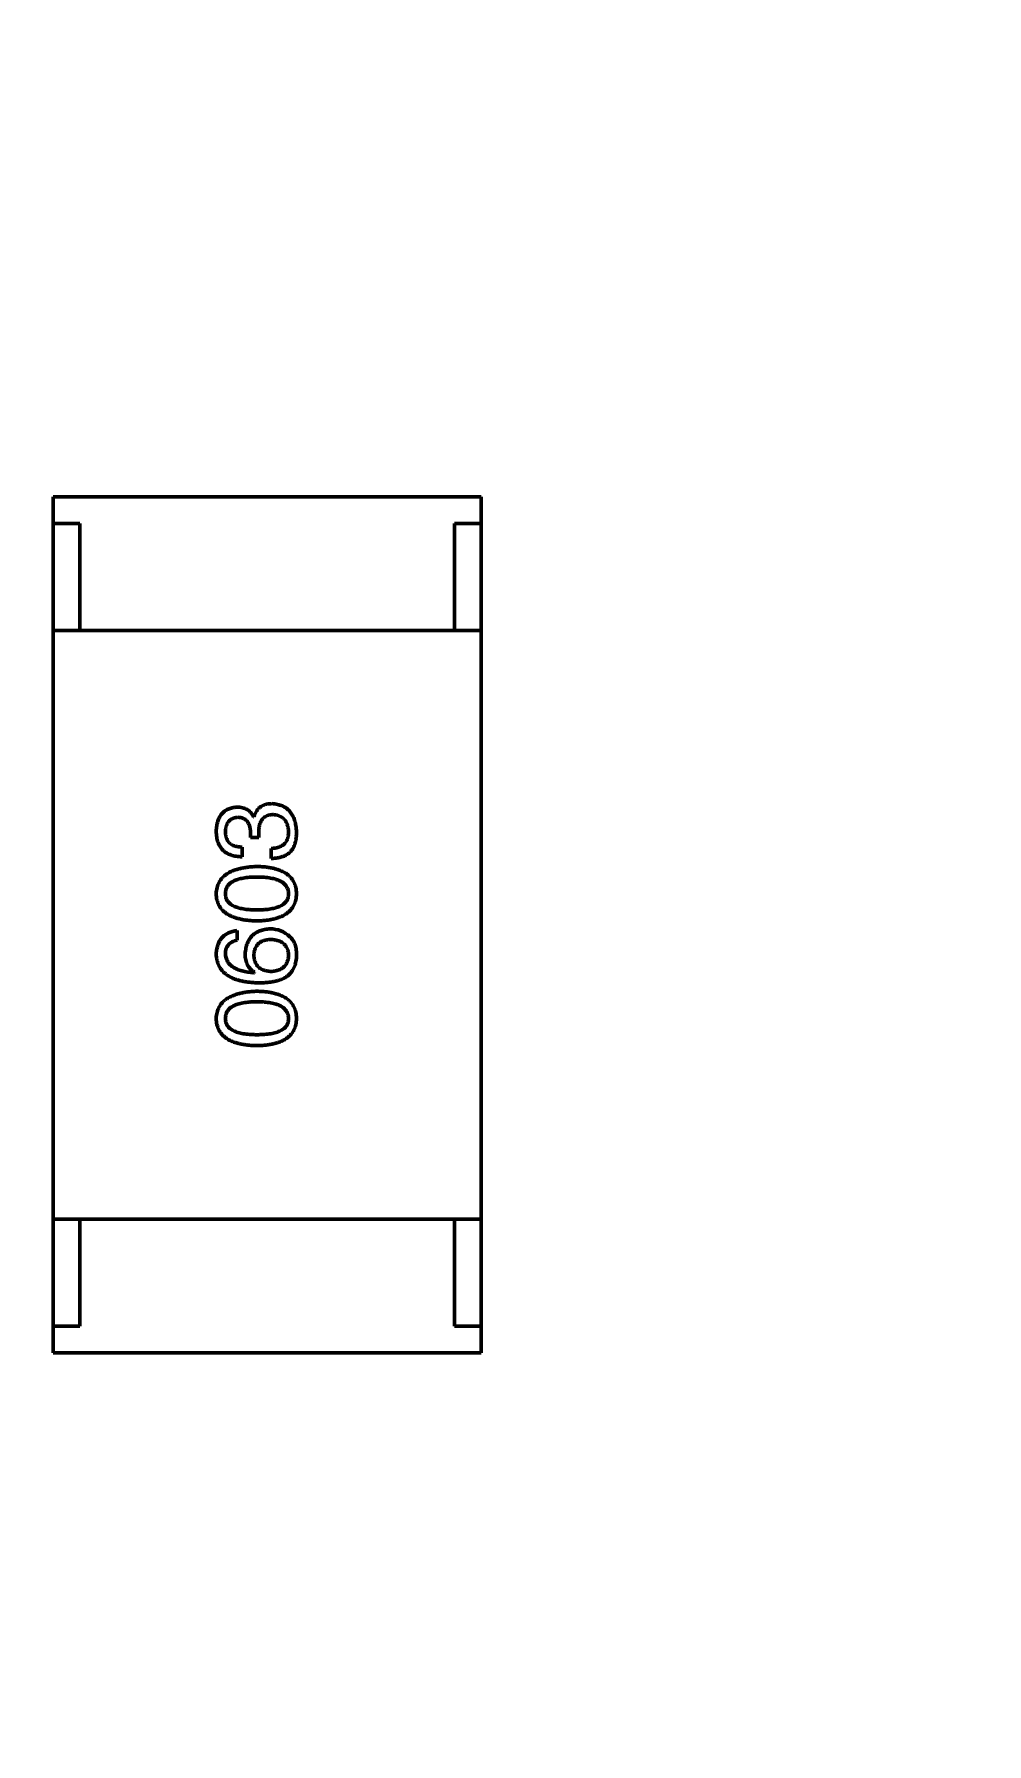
# Model space of a CAD drawing. Header units: millimetres. Extents: x 37 to 395, y 164 to 266.
# Drawn here: x 337.921 to 339.701, y 203.93 to 207.124 of the extents above; entities that cross this region are included whole.
import ezdxf

# ---------------------------------------------------------------- set-up
doc = ezdxf.new("R2010")
doc.units = ezdxf.units.MM
doc.header["$LTSCALE"] = 0.75
doc.layers.add('Visible', color=7, linetype='Continuous', lineweight=50)
doc.layers.add('尺寸标注', color=3, linetype='Continuous', lineweight=25)
doc.styles.get("Standard").update_dxf_attribs({"font": 'arial.ttf'})
doc.dimstyles.new('Dim-ISO-25', dxfattribs={"dimtxt": 3.5, "dimasz": 3.5, "dimexe": 2.1, "dimexo": 2.1, "dimgap": 1.4, "dimtad": 1, "dimzin": 12, "dimdsep": 46, "dimtxsty": 'Standard', "dimcen": 0, "dimazin": 3, "dimtp": 0.1, "dimtm": 0.1, "dimtfac": 0.714286, "dimtmove": 0, "dimatfit": 3, "dimfxl": 1, "dimtzin": 12, "dimarcsym": 0})

# ---------------------------------------------------------------- blocks, each defined once
blk = doc.blocks.new('*D20')
at = {"layer": 'Defpoints', "color": 0, "transparency": 16777216}
for p in [(318.6376, 220.4329), (358.784, 187.735), (392.6929, 187.735)]:
    blk.add_point(p, dxfattribs=at)
at = {"layer": '尺寸标注', "color": 0, "lineweight": -2, "transparency": 16777216}
for p, q in [((320.7376, 220.4329), (394.7929, 220.4329)), ((392.6929, 216.9329), (392.6929, 191.235)), ((360.884, 187.735), (394.7929, 187.735))]:
    blk.add_line(p, q, dxfattribs=at)
at = {"layer": '尺寸标注', "color": 0, "transparency": 16777216}
for points in [[(392.1096, 216.9329), (393.2763, 216.9329), (392.6929, 220.4329)], [(392.1096, 191.235), (393.2763, 191.235), (392.6929, 187.735)]]:
    blk.add_solid(points, dxfattribs=at)
at = {"layer": '尺寸标注', "color": 0, "transparency": 16777216, "insert": (390.0156, 204.0839), "char_height": 2.5, "attachment_point": 5, "rotation": 90}
blk.add_mtext('32.7', dxfattribs=at)

msp = doc.modelspace()

# ---------------------------------------------------------------- linework, layer by layer
at = {"layer": 'Visible'}
for p, q in [((337.9559, 206.2602), (338.7559, 206.2602)), ((337.9559, 206.2102), (337.9559, 206.2602)), ((338.7559, 206.2102), (338.7559, 206.2602)), ((338.0059, 206.2102), (337.9559, 206.2102)), ((337.9559, 206.0102), (337.9559, 206.2102)), ((338.0059, 206.0102), (338.0059, 206.2102)), ((338.7059, 206.2102), (338.7059, 206.0102)), ((338.7559, 206.2102), (338.7059, 206.2102)), ((338.7559, 206.0102), (338.7559, 206.2102)), ((338.7559, 206.0102), (337.9559, 206.0102)), ((337.9559, 204.9102), (337.9559, 206.0102)), ((338.0059, 206.0102), (338.7059, 206.0102)), ((338.7559, 206.0102), (338.7559, 204.9102)), ((338.3312, 205.662), (338.3304, 205.662)), ((338.3247, 205.6333), (338.3247, 205.6235)), ((338.3247, 205.6235), (338.3403, 205.6235)), ((338.3403, 205.6235), (338.3403, 205.6325)), ((338.3091, 205.5874), (338.3091, 205.6054)), ((338.3632, 205.603), (338.3632, 205.5841)), ((338.3001, 205.4313), (338.3001, 205.4493)), ((338.3329, 205.3715), (338.3321, 205.3706)), ((338.7559, 204.9102), (337.9559, 204.9102)), ((337.9559, 204.9102), (337.9559, 204.7102)), ((338.0059, 204.9102), (338.7059, 204.9102)), ((338.0059, 204.9102), (338.0059, 204.7102)), ((338.7059, 204.7102), (338.7059, 204.9102)), ((338.7559, 204.9102), (338.7559, 204.7102)), ((337.9559, 204.7102), (337.9559, 204.6602)), ((338.0059, 204.7102), (337.9559, 204.7102)), ((338.7559, 204.7102), (338.7059, 204.7102)), ((338.7559, 204.7102), (338.7559, 204.6602)), ((337.9559, 204.6602), (338.7559, 204.6602))]:
    msp.add_line(p, q, dxfattribs=at)
msp.add_arc((338.3622, 205.4007), 0.0519, 45.691, 90.7052, dxfattribs=at)
for points, knots in [([(338.2993, 205.68), (338.2978, 205.6799), (338.2949, 205.6796), (338.2906, 205.6788), (338.2867, 205.6778), (338.283, 205.6764), (338.2796, 205.6746), (338.2765, 205.6726), (338.2737, 205.6702), (338.2711, 205.6675), (338.2688, 205.6646), (338.2669, 205.6612), (338.2651, 205.6576), (338.2637, 205.6537), (338.2625, 205.6494), (338.2617, 205.6449), (338.261, 205.64), (338.2608, 205.6367), (338.2607, 205.6349)], [0, 0, 0, 0, 0.067521, 0.132139, 0.193339, 0.252064, 0.309083, 0.364848, 0.420021, 0.475612, 0.532002, 0.589602, 0.649896, 0.712634, 0.778603, 0.848416, 0.922155, 1, 1, 1, 1]), ([(338.3304, 205.662), (338.3297, 205.6634), (338.3283, 205.6662), (338.3255, 205.6699), (338.3223, 205.6731), (338.3186, 205.6757), (338.3144, 205.6776), (338.3098, 205.679), (338.3047, 205.6799), (338.3011, 205.68), (338.2993, 205.68)], [0, 0, 0, 0, 0.125227, 0.244792, 0.361427, 0.478215, 0.59667, 0.722058, 0.856314, 1, 1, 1, 1]), ([(338.3648, 205.6866), (338.3638, 205.6866), (338.3617, 205.6865), (338.3586, 205.6862), (338.3557, 205.6858), (338.3529, 205.6851), (338.3503, 205.6842), (338.3478, 205.6832), (338.3455, 205.6819), (338.3433, 205.6805), (338.3413, 205.6788), (338.3394, 205.677), (338.3377, 205.675), (338.336, 205.6727), (338.3346, 205.6703), (338.3333, 205.6677), (338.3322, 205.6649), (338.3316, 205.663), (338.3312, 205.662)], [0, 0, 0, 0, 0.071215, 0.138707, 0.20396, 0.266995, 0.327734, 0.387609, 0.445602, 0.503345, 0.561136, 0.618597, 0.677672, 0.738255, 0.799989, 0.863961, 0.930555, 1, 1, 1, 1]), ([(338.4107, 205.6333), (338.4106, 205.6354), (338.4105, 205.6394), (338.4098, 205.6452), (338.4087, 205.6506), (338.4073, 205.6556), (338.4057, 205.6603), (338.4036, 205.6646), (338.4012, 205.6685), (338.3985, 205.6721), (338.3955, 205.6752), (338.3921, 205.678), (338.3884, 205.6804), (338.3843, 205.6824), (338.3799, 205.6841), (338.3752, 205.6853), (338.3701, 205.6862), (338.3666, 205.6864), (338.3648, 205.6866)], [0, 0, 0, 0, 0.078078, 0.151942, 0.221594, 0.28726, 0.350176, 0.409768, 0.467648, 0.523784, 0.578904, 0.634014, 0.689819, 0.746826, 0.805875, 0.867063, 0.931764, 1, 1, 1, 1]), ([(338.278, 205.6341), (338.278, 205.6352), (338.2781, 205.6372), (338.2785, 205.6401), (338.279, 205.6428), (338.2796, 205.6453), (338.2805, 205.6477), (338.2815, 205.6498), (338.2827, 205.6518), (338.2841, 205.6536), (338.2856, 205.6552), (338.2873, 205.6566), (338.2891, 205.6579), (338.2912, 205.6589), (338.2934, 205.6598), (338.2957, 205.6604), (338.2983, 205.6609), (338.3, 205.6611), (338.3009, 205.6612)], [0, 0, 0, 0, 0.078051, 0.151197, 0.220412, 0.286742, 0.34933, 0.409464, 0.467368, 0.52298, 0.578639, 0.633998, 0.690142, 0.746855, 0.805868, 0.867776, 0.932345, 1, 1, 1, 1]), ([(338.3009, 205.6612), (338.3027, 205.6611), (338.3046, 205.6609), (338.3094, 205.6599), (338.3113, 205.6591), (338.3141, 205.6576), (338.3163, 205.6562), (338.3202, 205.6516), (338.3214, 205.6492), (338.3243, 205.642), (338.3246, 205.6358), (338.3247, 205.6333)], [0.000001, 0.000001, 0.000001, 0.000001, 0.000529469, 0.000529469, 0.001127239, 0.001127239, 0.001835181, 0.001835181, 0.002488358, 0.002488358, 0.00458577, 0.00458577, 0.00458577, 0.00458577]), ([(338.3403, 205.6325), (338.3403, 205.6338), (338.3403, 205.6365), (338.3406, 205.6403), (338.3411, 205.6438), (338.3419, 205.6471), (338.3428, 205.6502), (338.344, 205.653), (338.3454, 205.6554), (338.347, 205.6577), (338.3488, 205.6597), (338.3508, 205.6614), (338.353, 205.6629), (338.3555, 205.6641), (338.3581, 205.665), (338.361, 205.6656), (338.3641, 205.666), (338.3662, 205.6661), (338.3673, 205.6661)], [0, 0, 0, 0, 0.082495, 0.159728, 0.232496, 0.300725, 0.365163, 0.425859, 0.483728, 0.538892, 0.592921, 0.646195, 0.699968, 0.754746, 0.811387, 0.870806, 0.933482, 1, 1, 1, 1]), ([(338.3673, 205.6661), (338.3684, 205.666), (338.3705, 205.6658), (338.3736, 205.6653), (338.3765, 205.6645), (338.3792, 205.6635), (338.3817, 205.6623), (338.3841, 205.6609), (338.3861, 205.6592), (338.3881, 205.6573), (338.3898, 205.6552), (338.3912, 205.6528), (338.3926, 205.6502), (338.3936, 205.6474), (338.3945, 205.6444), (338.3952, 205.6412), (338.3957, 205.6377), (338.3959, 205.6353), (338.396, 205.6341)], [0, 0, 0, 0, 0.068514, 0.133941, 0.195994, 0.255362, 0.312994, 0.369441, 0.424687, 0.480522, 0.537148, 0.594801, 0.654411, 0.716817, 0.781981, 0.850498, 0.923306, 1, 1, 1, 1]), ([(338.2607, 205.6349), (338.2608, 205.6331), (338.2609, 205.6294), (338.2616, 205.6241), (338.2626, 205.6191), (338.264, 205.6145), (338.2657, 205.6102), (338.2678, 205.6063), (338.2703, 205.6028), (338.2732, 205.5996), (338.2764, 205.5968), (338.28, 205.5944), (338.284, 205.5923), (338.2883, 205.5906), (338.293, 205.5892), (338.298, 205.5882), (338.3035, 205.5876), (338.3072, 205.5875), (338.3091, 205.5874)], [0, 0, 0, 0, 0.073232, 0.142595, 0.207997, 0.270074, 0.329156, 0.386529, 0.441846, 0.496976, 0.551877, 0.607941, 0.665637, 0.725446, 0.788542, 0.855101, 0.925196, 1, 1, 1, 1]), ([(338.3091, 205.6054), (338.3078, 205.6055), (338.3054, 205.6056), (338.3019, 205.606), (338.2986, 205.6066), (338.2955, 205.6075), (338.2927, 205.6085), (338.2901, 205.6098), (338.2878, 205.6113), (338.2857, 205.613), (338.2839, 205.6149), (338.2823, 205.617), (338.2809, 205.6193), (338.2798, 205.6219), (338.279, 205.6247), (338.2784, 205.6276), (338.278, 205.6308), (338.278, 205.633), (338.278, 205.6341)], [0, 0, 0, 0, 0.078134, 0.15164, 0.221358, 0.286689, 0.348614, 0.407697, 0.464247, 0.520153, 0.574432, 0.629291, 0.684538, 0.742032, 0.801329, 0.863637, 0.930123, 1, 1, 1, 1]), ([(338.396, 205.6341), (338.396, 205.6329), (338.3959, 205.6305), (338.3955, 205.6271), (338.3949, 205.6238), (338.394, 205.6208), (338.3929, 205.618), (338.3914, 205.6155), (338.3897, 205.6132), (338.3878, 205.6111), (338.3856, 205.6093), (338.3832, 205.6077), (338.3805, 205.6063), (338.3775, 205.6052), (338.3743, 205.6042), (338.3708, 205.6036), (338.3671, 205.6031), (338.3645, 205.603), (338.3632, 205.603)], [0, 0, 0, 0, 0.071272, 0.13882, 0.201858, 0.262757, 0.320043, 0.376709, 0.431462, 0.486034, 0.541209, 0.597703, 0.65589, 0.717768, 0.782056, 0.850407, 0.92277, 1, 1, 1, 1]), ([(338.4058, 205.6062), (338.4062, 205.6071), (338.407, 205.6089), (338.408, 205.6117), (338.4089, 205.6147), (338.4095, 205.618), (338.4101, 205.6215), (338.4105, 205.6252), (338.4107, 205.6292), (338.4107, 205.6319), (338.4107, 205.6333)], [0, 0, 0, 0, 0.101955, 0.208983, 0.322698, 0.44339, 0.570851, 0.70629, 0.84885, 1, 1, 1, 1]), ([(338.3632, 205.5841), (338.3645, 205.5842), (338.3672, 205.5843), (338.371, 205.5846), (338.3746, 205.5851), (338.3781, 205.5858), (338.3814, 205.5866), (338.3845, 205.5875), (338.3875, 205.5887), (338.3902, 205.59), (338.3928, 205.5915), (338.3952, 205.5931), (338.3975, 205.5949), (338.3995, 205.5968), (338.4014, 205.5989), (338.403, 205.6012), (338.4046, 205.6036), (338.4054, 205.6054), (338.4058, 205.6062)], [0, 0, 0, 0, 0.078937, 0.154495, 0.226898, 0.296844, 0.363348, 0.427781, 0.48946, 0.549586, 0.607902, 0.664733, 0.720805, 0.776157, 0.831175, 0.886736, 0.943094, 1, 1, 1, 1]), ([(338.337, 205.5692), (338.334, 205.569), (338.3281, 205.5688), (338.3196, 205.5679), (338.3117, 205.5667), (338.3044, 205.5652), (338.2976, 205.5633), (338.2914, 205.561), (338.2857, 205.5584), (338.2806, 205.5554), (338.2761, 205.552), (338.2722, 205.5483), (338.2688, 205.5442), (338.266, 205.5397), (338.2638, 205.5349), (338.2622, 205.5297), (338.2611, 205.5242), (338.2609, 205.5203), (338.2607, 205.5184)], [0, 0, 0, 0, 0.088475, 0.171606, 0.249595, 0.322626, 0.391327, 0.455765, 0.516374, 0.573675, 0.628522, 0.681161, 0.732559, 0.783563, 0.83504, 0.887639, 0.942585, 1, 1, 1, 1]), ([(338.278, 205.5184), (338.278, 205.5196), (338.2781, 205.5221), (338.2788, 205.5256), (338.2799, 205.529), (338.2816, 205.5321), (338.2837, 205.5349), (338.2862, 205.5374), (338.2893, 205.5397), (338.2928, 205.5419), (338.2967, 205.5437), (338.3011, 205.5452), (338.306, 205.5466), (338.3113, 205.5476), (338.317, 205.5485), (338.3233, 205.5491), (338.33, 205.5494), (338.3346, 205.5495), (338.337, 205.5495)], [0, 0, 0, 0, 0.050604, 0.098688, 0.145699, 0.191791, 0.238625, 0.286717, 0.337546, 0.391814, 0.449755, 0.512106, 0.579685, 0.652048, 0.730262, 0.814146, 0.904281, 1, 1, 1, 1]), ([(338.4107, 205.5184), (338.4107, 205.5203), (338.4105, 205.5242), (338.4095, 205.5299), (338.408, 205.5351), (338.4059, 205.54), (338.4033, 205.5445), (338.4001, 205.5487), (338.3963, 205.5524), (338.3919, 205.5558), (338.387, 205.5588), (338.3815, 205.5614), (338.3754, 205.5636), (338.3688, 205.5655), (338.3617, 205.567), (338.3539, 205.5681), (338.3456, 205.5689), (338.3399, 205.5691), (338.337, 205.5692)], [0, 0, 0, 0, 0.059134, 0.115603, 0.169236, 0.221572, 0.273254, 0.32474, 0.377319, 0.431815, 0.488555, 0.548609, 0.612242, 0.680182, 0.75251, 0.829782, 0.91231, 1, 1, 1, 1]), ([(338.337, 205.5495), (338.3393, 205.5495), (338.3439, 205.5494), (338.3505, 205.5491), (338.3566, 205.5485), (338.3624, 205.5476), (338.3676, 205.5466), (338.3725, 205.5452), (338.3768, 205.5437), (338.3808, 205.5418), (338.3843, 205.5398), (338.3873, 205.5374), (338.3899, 205.5349), (338.392, 205.532), (338.3937, 205.529), (338.395, 205.5257), (338.3958, 205.5221), (338.3959, 205.5196), (338.396, 205.5184)], [0, 0, 0, 0, 0.094834, 0.184067, 0.267029, 0.344713, 0.417334, 0.484367, 0.546941, 0.604717, 0.65953, 0.710539, 0.759381, 0.806382, 0.853027, 0.900623, 0.949121, 1, 1, 1, 1]), ([(338.2607, 205.5184), (338.2608, 205.5164), (338.261, 205.5125), (338.262, 205.5069), (338.2636, 205.5016), (338.2657, 205.4967), (338.2685, 205.4922), (338.2718, 205.4881), (338.2757, 205.4843), (338.2802, 205.4809), (338.2853, 205.4779), (338.291, 205.4753), (338.2972, 205.4731), (338.3041, 205.4712), (338.3115, 205.4697), (338.3195, 205.4686), (338.328, 205.4678), (338.3339, 205.4676), (338.337, 205.4675)], [0, 0, 0, 0, 0.057911, 0.113262, 0.165956, 0.217443, 0.268511, 0.319665, 0.372, 0.426129, 0.483365, 0.543779, 0.607756, 0.676562, 0.749704, 0.827713, 0.911177, 1, 1, 1, 1]), ([(338.337, 205.488), (338.3346, 205.4881), (338.33, 205.4881), (338.3233, 205.4885), (338.317, 205.489), (338.3113, 205.4898), (338.306, 205.4909), (338.3011, 205.4922), (338.2967, 205.4937), (338.2928, 205.4955), (338.2893, 205.4975), (338.2862, 205.4998), (338.2837, 205.5023), (338.2816, 205.505), (338.2799, 205.508), (338.2788, 205.5113), (338.2781, 205.5147), (338.278, 205.5171), (338.278, 205.5184)], [0, 0, 0, 0, 0.096452, 0.187278, 0.271765, 0.350519, 0.423437, 0.491321, 0.554011, 0.612224, 0.666281, 0.717003, 0.764884, 0.811423, 0.856783, 0.902993, 0.950236, 1, 1, 1, 1]), ([(338.337, 205.4675), (338.3399, 205.4676), (338.3456, 205.4678), (338.3539, 205.4686), (338.3617, 205.4697), (338.3688, 205.4712), (338.3754, 205.4731), (338.3815, 205.4753), (338.387, 205.4779), (338.3919, 205.481), (338.3963, 205.4843), (338.4001, 205.4881), (338.4033, 205.4922), (338.4059, 205.4967), (338.408, 205.5016), (338.4095, 205.5069), (338.4105, 205.5125), (338.4107, 205.5164), (338.4107, 205.5184)], [0, 0, 0, 0, 0.087693, 0.170223, 0.247496, 0.319826, 0.387768, 0.451403, 0.511459, 0.568358, 0.622671, 0.675251, 0.726739, 0.778422, 0.830759, 0.884394, 0.940865, 1, 1, 1, 1]), ([(338.396, 205.5184), (338.3959, 205.5171), (338.3958, 205.5147), (338.3952, 205.5113), (338.394, 205.508), (338.3923, 205.505), (338.3903, 205.5023), (338.3877, 205.4998), (338.3847, 205.4975), (338.3812, 205.4955), (338.3772, 205.4937), (338.3728, 205.4922), (338.368, 205.4909), (338.3627, 205.4898), (338.3569, 205.489), (338.3507, 205.4885), (338.344, 205.4881), (338.3394, 205.4881), (338.337, 205.488)], [0, 0, 0, 0, 0.049766, 0.097012, 0.143225, 0.188786, 0.235079, 0.282962, 0.333687, 0.387747, 0.445963, 0.508657, 0.576545, 0.649868, 0.72822, 0.812712, 0.903543, 1, 1, 1, 1]), ([(338.3616, 205.4526), (338.3598, 205.4525), (338.3564, 205.4523), (338.3514, 205.4516), (338.3467, 205.4505), (338.3424, 205.4492), (338.3383, 205.4474), (338.3346, 205.4453), (338.3312, 205.4429), (338.3281, 205.4401), (338.3253, 205.437), (338.3228, 205.4336), (338.3207, 205.4298), (338.3189, 205.4257), (338.3174, 205.4212), (338.3162, 205.4164), (338.3153, 205.4113), (338.315, 205.4077), (338.3148, 205.4059)], [0, 0, 0, 0, 0.071527, 0.139094, 0.20346, 0.264939, 0.323904, 0.381383, 0.437591, 0.493343, 0.549401, 0.606085, 0.664838, 0.725424, 0.788712, 0.855452, 0.925772, 1, 1, 1, 1]), ([(338.3001, 205.4493), (338.2986, 205.4491), (338.2957, 205.4488), (338.2915, 205.4478), (338.2875, 205.4466), (338.2838, 205.4451), (338.2804, 205.4434), (338.2772, 205.4413), (338.2744, 205.4391), (338.2717, 205.4365), (338.2694, 205.4336), (338.2674, 205.4304), (338.2656, 205.427), (338.264, 205.4233), (338.2628, 205.4193), (338.2618, 205.4151), (338.2611, 205.4106), (338.2609, 205.4075), (338.2607, 205.4059)], [0, 0, 0, 0, 0.06947, 0.136096, 0.199592, 0.260665, 0.319672, 0.377156, 0.433415, 0.489984, 0.546535, 0.604276, 0.663499, 0.725182, 0.788953, 0.855683, 0.926216, 1, 1, 1, 1]), ([(338.278, 205.4059), (338.278, 205.4076), (338.2781, 205.4108), (338.2792, 205.4154), (338.2809, 205.4195), (338.2834, 205.423), (338.2866, 205.426), (338.2905, 205.4283), (338.295, 205.4302), (338.2983, 205.4309), (338.3001, 205.4313)], [0, 0, 0, 0, 0.136586, 0.261496, 0.378089, 0.490612, 0.605522, 0.725767, 0.8561, 1, 1, 1, 1]), ([(338.3312, 205.4034), (338.3313, 205.4046), (338.3314, 205.4067), (338.3319, 205.4099), (338.3325, 205.4129), (338.3334, 205.4157), (338.3346, 205.4183), (338.3359, 205.4207), (338.3376, 205.4228), (338.3394, 205.4248), (338.3415, 205.4265), (338.3438, 205.4281), (338.3463, 205.4294), (338.3491, 205.4305), (338.3521, 205.4314), (338.3553, 205.4322), (338.3588, 205.4327), (338.3612, 205.4328), (338.3624, 205.4329)], [0, 0, 0, 0, 0.069884, 0.136529, 0.199638, 0.259844, 0.317774, 0.374356, 0.430026, 0.485148, 0.5409, 0.597889, 0.657472, 0.718614, 0.783613, 0.85129, 0.923712, 1, 1, 1, 1]), ([(338.3624, 205.4329), (338.3637, 205.4329), (338.3662, 205.4327), (338.3699, 205.4322), (338.3733, 205.4315), (338.3764, 205.4306), (338.3794, 205.4295), (338.3821, 205.4282), (338.3846, 205.4267), (338.3868, 205.425), (338.3888, 205.4231), (338.3906, 205.421), (338.3921, 205.4187), (338.3933, 205.4162), (338.3944, 205.4135), (338.3952, 205.4106), (338.3957, 205.4075), (338.3959, 205.4053), (338.396, 205.4042)], [0, 0, 0, 0, 0.078863, 0.153308, 0.223539, 0.289857, 0.35341, 0.413572, 0.471721, 0.528235, 0.584279, 0.638781, 0.69466, 0.751251, 0.809198, 0.869697, 0.933318, 1, 1, 1, 1]), ([(338.4107, 205.401), (338.4108, 205.4031), (338.4108, 205.4071), (338.4104, 205.413), (338.4095, 205.4183), (338.4082, 205.4232), (338.4064, 205.4276), (338.4042, 205.4315), (338.4016, 205.435), (338.3995, 205.4369), (338.3984, 205.4379)], [0, 0, 0, 0, 0.156782, 0.301945, 0.436395, 0.561474, 0.678489, 0.78853, 0.894967, 1, 1, 1, 1]), ([(338.2607, 205.4059), (338.2609, 205.4038), (338.2611, 205.3996), (338.2622, 205.3936), (338.2639, 205.388), (338.2662, 205.3828), (338.2691, 205.378), (338.2726, 205.3736), (338.2767, 205.3696), (338.2815, 205.366), (338.2868, 205.3628), (338.2926, 205.36), (338.2991, 205.3576), (338.3062, 205.3557), (338.3139, 205.3541), (338.3221, 205.3529), (338.331, 205.3521), (338.3371, 205.3519), (338.3403, 205.3518)], [0, 0, 0, 0, 0.058957, 0.115262, 0.16907, 0.221312, 0.273147, 0.324961, 0.377649, 0.432026, 0.488925, 0.549039, 0.612912, 0.680653, 0.753056, 0.830314, 0.912483, 1, 1, 1, 1]), ([(338.3321, 205.3706), (338.3299, 205.3708), (338.3258, 205.3711), (338.3199, 205.3719), (338.3143, 205.3728), (338.3091, 205.374), (338.3043, 205.3754), (338.2999, 205.377), (338.2959, 205.3789), (338.2923, 205.381), (338.2891, 205.3833), (338.2863, 205.3859), (338.2839, 205.3886), (338.2819, 205.3917), (338.2803, 205.3949), (338.2791, 205.3984), (338.2782, 205.402), (338.2781, 205.4046), (338.278, 205.4059)], [0, 0, 0, 0, 0.089218, 0.173709, 0.252753, 0.326963, 0.397099, 0.462534, 0.524018, 0.582178, 0.637235, 0.689955, 0.741228, 0.791618, 0.841661, 0.892925, 0.945259, 1, 1, 1, 1]), ([(338.3148, 205.4059), (338.3149, 205.4039), (338.315, 205.4001), (338.3158, 205.3946), (338.3173, 205.3896), (338.3192, 205.385), (338.3218, 205.3808), (338.3249, 205.3772), (338.3286, 205.374), (338.3314, 205.3723), (338.3329, 205.3715)], [0, 0, 0, 0, 0.144617, 0.279572, 0.40596, 0.526097, 0.64389, 0.760003, 0.877724, 1, 1, 1, 1]), ([(338.3632, 205.3731), (338.3619, 205.3732), (338.3595, 205.3733), (338.3559, 205.3739), (338.3526, 205.3746), (338.3495, 205.3756), (338.3467, 205.3767), (338.3441, 205.3781), (338.3417, 205.3796), (338.3396, 205.3815), (338.3377, 205.3835), (338.3361, 205.3857), (338.3346, 205.3881), (338.3335, 205.3908), (338.3325, 205.3937), (338.3319, 205.3967), (338.3314, 205.4), (338.3313, 205.4023), (338.3312, 205.4034)], [0, 0, 0, 0, 0.076072, 0.148369, 0.216753, 0.281358, 0.342792, 0.401604, 0.458929, 0.514444, 0.569818, 0.625343, 0.681554, 0.739608, 0.800134, 0.863477, 0.929547, 1, 1, 1, 1]), ([(338.396, 205.4042), (338.3959, 205.403), (338.3958, 205.4007), (338.3953, 205.3974), (338.3947, 205.3942), (338.3937, 205.3913), (338.3925, 205.3885), (338.391, 205.386), (338.3894, 205.3837), (338.3874, 205.3817), (338.3852, 205.3798), (338.3828, 205.3782), (338.3801, 205.3768), (338.3772, 205.3756), (338.374, 205.3747), (338.3707, 205.3739), (338.367, 205.3733), (338.3645, 205.3732), (338.3632, 205.3731)], [0, 0, 0, 0, 0.070403, 0.137196, 0.200053, 0.260887, 0.31876, 0.37535, 0.430743, 0.485927, 0.541678, 0.598832, 0.657726, 0.719441, 0.783504, 0.851852, 0.923533, 1, 1, 1, 1]), ([(338.3911, 205.3624), (338.3926, 205.3636), (338.3956, 205.3658), (338.3994, 205.3697), (338.4028, 205.3739), (338.4055, 205.3786), (338.4077, 205.3836), (338.4093, 205.3891), (338.4104, 205.3949), (338.4106, 205.3989), (338.4107, 205.401)], [0, 0, 0, 0, 0.125033, 0.246266, 0.36603, 0.485265, 0.606781, 0.732144, 0.862551, 1, 1, 1, 1]), ([(338.3403, 205.3518), (338.3429, 205.3518), (338.3481, 205.3518), (338.3556, 205.3524), (338.3626, 205.3532), (338.3692, 205.3544), (338.3754, 205.3558), (338.3811, 205.3576), (338.3863, 205.3598), (338.3895, 205.3616), (338.3911, 205.3624)], [0, 0, 0, 0, 0.151498, 0.29521, 0.430242, 0.557137, 0.677306, 0.790845, 0.898111, 1, 1, 1, 1]), ([(338.337, 205.336), (338.334, 205.3359), (338.3281, 205.3356), (338.3196, 205.3348), (338.3117, 205.3336), (338.3044, 205.332), (338.2976, 205.3301), (338.2914, 205.3279), (338.2857, 205.3252), (338.2806, 205.3222), (338.2761, 205.3189), (338.2722, 205.3151), (338.2688, 205.311), (338.266, 205.3066), (338.2638, 205.3017), (338.2622, 205.2965), (338.2611, 205.291), (338.2609, 205.2872), (338.2607, 205.2852)], [0, 0, 0, 0, 0.088475, 0.171606, 0.249595, 0.322626, 0.391327, 0.455765, 0.516374, 0.573675, 0.628522, 0.681161, 0.732559, 0.783563, 0.83504, 0.887639, 0.942585, 1, 1, 1, 1]), ([(338.4107, 205.2852), (338.4107, 205.2872), (338.4105, 205.2911), (338.4095, 205.2967), (338.408, 205.302), (338.4059, 205.3069), (338.4033, 205.3114), (338.4001, 205.3155), (338.3963, 205.3193), (338.3919, 205.3227), (338.387, 205.3256), (338.3815, 205.3282), (338.3754, 205.3305), (338.3688, 205.3323), (338.3617, 205.3339), (338.3539, 205.335), (338.3456, 205.3357), (338.3399, 205.3359), (338.337, 205.336)], [0, 0, 0, 0, 0.059134, 0.115603, 0.169236, 0.221572, 0.273254, 0.32474, 0.377319, 0.431815, 0.488555, 0.548609, 0.612242, 0.680182, 0.75251, 0.829782, 0.91231, 1, 1, 1, 1]), ([(338.278, 205.2852), (338.278, 205.2865), (338.2781, 205.2889), (338.2788, 205.2925), (338.2799, 205.2958), (338.2816, 205.2989), (338.2837, 205.3017), (338.2862, 205.3043), (338.2893, 205.3066), (338.2928, 205.3087), (338.2967, 205.3105), (338.3011, 205.3121), (338.306, 205.3134), (338.3113, 205.3145), (338.317, 205.3153), (338.3233, 205.3159), (338.33, 205.3163), (338.3346, 205.3163), (338.337, 205.3164)], [0, 0, 0, 0, 0.050604, 0.098688, 0.145699, 0.191791, 0.238625, 0.286717, 0.337546, 0.391814, 0.449755, 0.512106, 0.579685, 0.652048, 0.730262, 0.814146, 0.904281, 1, 1, 1, 1]), ([(338.337, 205.3164), (338.3393, 205.3163), (338.3439, 205.3163), (338.3505, 205.3159), (338.3566, 205.3153), (338.3624, 205.3145), (338.3676, 205.3134), (338.3725, 205.3121), (338.3768, 205.3105), (338.3808, 205.3087), (338.3843, 205.3066), (338.3873, 205.3043), (338.3899, 205.3017), (338.392, 205.2989), (338.3937, 205.2958), (338.395, 205.2925), (338.3958, 205.2889), (338.3959, 205.2865), (338.396, 205.2852)], [0, 0, 0, 0, 0.094834, 0.184067, 0.267029, 0.344713, 0.417334, 0.484367, 0.546941, 0.604717, 0.65953, 0.710539, 0.759381, 0.806382, 0.853027, 0.900623, 0.949121, 1, 1, 1, 1]), ([(338.2607, 205.2852), (338.2608, 205.2832), (338.261, 205.2793), (338.262, 205.2737), (338.2636, 205.2685), (338.2657, 205.2636), (338.2685, 205.259), (338.2718, 205.2549), (338.2757, 205.2511), (338.2802, 205.2478), (338.2853, 205.2448), (338.291, 205.2422), (338.2972, 205.2399), (338.3041, 205.2381), (338.3115, 205.2366), (338.3195, 205.2355), (338.328, 205.2347), (338.3339, 205.2345), (338.337, 205.2344)], [0, 0, 0, 0, 0.057911, 0.113262, 0.165956, 0.217443, 0.268511, 0.319665, 0.372, 0.426129, 0.483365, 0.543779, 0.607756, 0.676562, 0.749704, 0.827713, 0.911177, 1, 1, 1, 1]), ([(338.337, 205.2549), (338.3346, 205.2549), (338.33, 205.2549), (338.3233, 205.2553), (338.317, 205.2559), (338.3113, 205.2567), (338.306, 205.2578), (338.3011, 205.259), (338.2967, 205.2606), (338.2928, 205.2624), (338.2893, 205.2644), (338.2862, 205.2666), (338.2837, 205.2691), (338.2816, 205.2719), (338.2799, 205.2749), (338.2788, 205.2781), (338.2781, 205.2816), (338.278, 205.284), (338.278, 205.2852)], [0, 0, 0, 0, 0.096452, 0.187278, 0.271765, 0.350519, 0.423437, 0.491321, 0.554011, 0.612224, 0.666281, 0.717003, 0.764884, 0.811423, 0.856783, 0.902993, 0.950236, 1, 1, 1, 1]), ([(338.337, 205.2344), (338.3399, 205.2345), (338.3456, 205.2347), (338.3539, 205.2355), (338.3617, 205.2366), (338.3688, 205.2381), (338.3754, 205.2399), (338.3815, 205.2422), (338.387, 205.2448), (338.3919, 205.2478), (338.3963, 205.2511), (338.4001, 205.2549), (338.4033, 205.259), (338.4059, 205.2636), (338.408, 205.2685), (338.4095, 205.2737), (338.4105, 205.2793), (338.4107, 205.2832), (338.4107, 205.2852)], [0, 0, 0, 0, 0.087693, 0.170223, 0.247496, 0.319826, 0.387768, 0.451403, 0.511459, 0.568358, 0.622671, 0.675251, 0.726739, 0.778422, 0.830759, 0.884394, 0.940865, 1, 1, 1, 1]), ([(338.396, 205.2852), (338.3959, 205.284), (338.3958, 205.2816), (338.3952, 205.2781), (338.394, 205.2749), (338.3923, 205.2719), (338.3903, 205.2691), (338.3877, 205.2666), (338.3847, 205.2644), (338.3812, 205.2624), (338.3772, 205.2606), (338.3728, 205.259), (338.368, 205.2578), (338.3627, 205.2567), (338.3569, 205.2559), (338.3507, 205.2553), (338.344, 205.2549), (338.3394, 205.2549), (338.337, 205.2549)], [0, 0, 0, 0, 0.049766, 0.097012, 0.143225, 0.188786, 0.235079, 0.282962, 0.333687, 0.387747, 0.445963, 0.508657, 0.576545, 0.649868, 0.72822, 0.812712, 0.903543, 1, 1, 1, 1])]:
    msp.add_open_spline(points, degree=3, knots=knots, dxfattribs=at)

# ---------------------------------------------------------------- dimensions: what is measured, and where the dimension line sits
at = {"layer": '尺寸标注'}
dim = msp.add_linear_dim(base=(392.6929, 187.735), p1=(318.6376, 220.4329), p2=(358.784, 187.735), angle=90, dimstyle='Dim-ISO-25', override={"dimtxt": 2.5, "dimtoh": 1}, dxfattribs=at)
dim.commit()
dim.dimension.update_dxf_attribs({"geometry": '*D20', "text_midpoint": (390.0156, 204.0839)})

doc.saveas('drawing.dxf')
